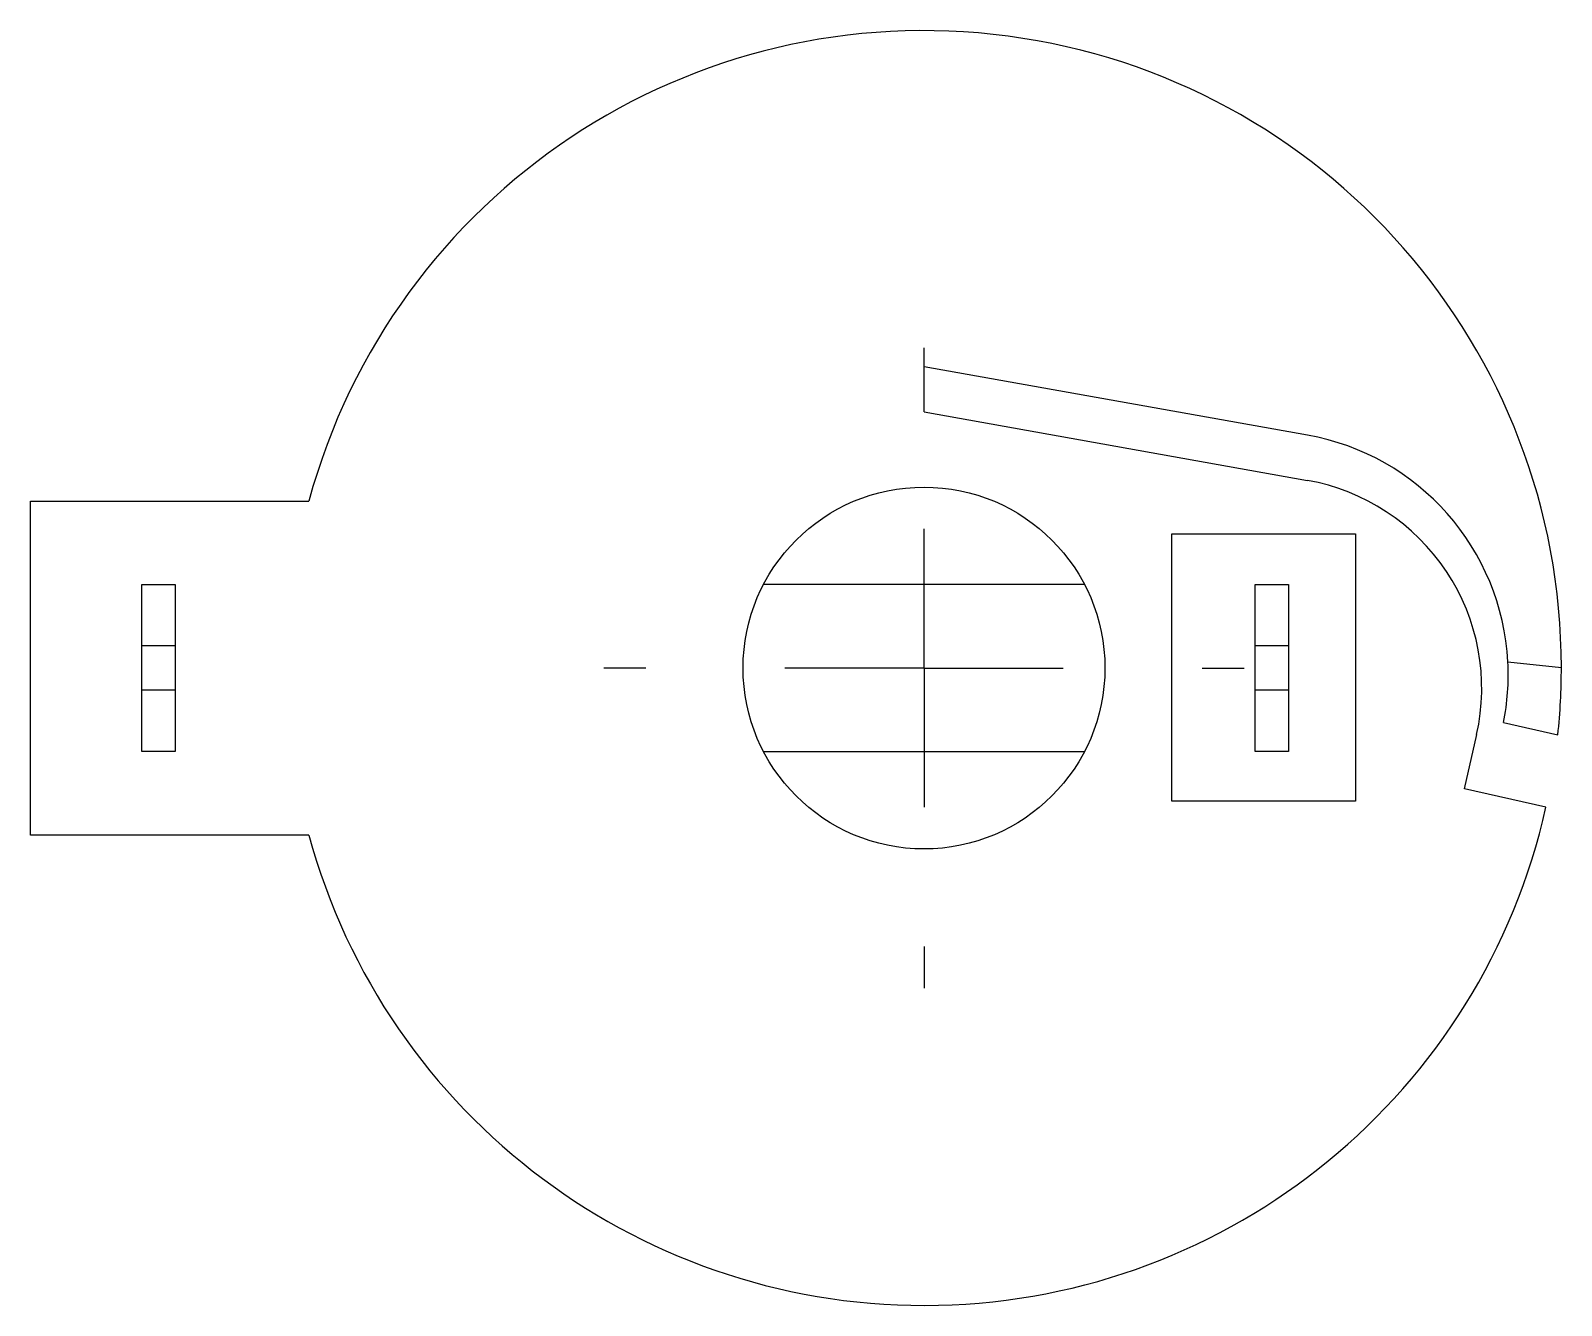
# Model space of a CAD drawing. Extents: x 37.1 to 64.6, y 58.7 to 81.6.
import ezdxf

# ---------------------------------------------------------------- set-up
doc = ezdxf.new("R2010")
doc.units = 0
doc.header["$LTSCALE"] = 0.5
doc.layers.get('0').update_dxf_attribs({"linetype": 'CONTINUOUS'})

# ---------------------------------------------------------------- blocks, each defined once
blk = doc.blocks.new('SW_CENTERMARKSYMBOL_0')
at = {"color": 0, "linetype": 'CONTINUOUS'}
for p, q in [((0, 5), (0, 5.75)), ((0, 0), (0, 2.5)), ((-5, 0), (-5.75, 0)), ((0, 0), (-2.5, 0)), ((0, 0), (0, -2.5)), ((0, 0), (2.5, 0)), ((5, 0), (5.75, 0)), ((0, -5), (0, -5.75))]:
    blk.add_line(p, q, dxfattribs=at)

msp = doc.modelspace()

# ---------------------------------------------------------------- linework, layer by layer
at = {"color": 7, "linetype": 'CONTINUOUS'}
for p, q in [((60.01, 74.335), (53.119, 75.566)), ((53.119, 74.753), (53.119, 75.566)), ((53.119, 74.753), (60.01, 73.523)), ((37.069, 67.153), (37.069, 73.153)), ((37.069, 73.153), (42.069, 73.153)), ((57.569, 72.561), (60.869, 72.561)), ((57.569, 67.761), (57.569, 72.561)), ((60.869, 72.561), (60.869, 67.761)), ((39.069, 71.653), (39.669, 71.653)), ((39.069, 70.553), (39.069, 71.653)), ((39.669, 71.653), (39.669, 70.553)), ((56.003, 71.653), (50.236, 71.653)), ((59.069, 71.653), (59.669, 71.653)), ((59.069, 70.553), (59.069, 71.653)), ((59.669, 71.653), (59.669, 70.553)), ((39.669, 70.553), (39.069, 70.553)), ((39.069, 69.753), (39.069, 70.553)), ((39.669, 70.553), (39.669, 69.753)), ((59.069, 69.753), (59.069, 70.553)), ((59.669, 70.553), (59.069, 70.553)), ((59.669, 70.553), (59.669, 69.753)), ((63.609, 70.263), (64.569, 70.161)), ((39.669, 69.753), (39.069, 69.753)), ((39.069, 68.653), (39.069, 69.753)), ((39.669, 69.753), (39.669, 68.653)), ((59.669, 69.753), (59.069, 69.753)), ((59.069, 68.653), (59.069, 69.753)), ((59.669, 69.753), (59.669, 68.653)), ((63.53, 69.172), (64.506, 68.953)), ((62.829, 67.981), (63.048, 68.957)), ((39.669, 68.653), (39.069, 68.653)), ((50.236, 68.653), (56.003, 68.653)), ((59.669, 68.653), (59.069, 68.653)), ((64.293, 67.653), (62.829, 67.981)), ((60.869, 67.761), (57.569, 67.761)), ((42.069, 67.153), (37.069, 67.153))]:
    msp.add_line(p, q, dxfattribs=at)
msp.add_circle((53.119, 70.153), 3.25, dxfattribs=at)
for centre, radius, start, end in [((53.119, 70.153), 11.45, 0.0399, 164.8107), ((59.241, 70.03), 4.374, 3.053, 79.8748), ((59.343, 69.786), 3.796, 347.3884, 79.8748), ((59.241, 70.03), 4.374, 348.6894, 3.053), ((53.119, 70.153), 11.45, 353.9842, 0.0399), ((53.119, 70.153), 11.45, 195.1893, 347.3884)]:
    msp.add_arc(centre, radius, start, end, dxfattribs=at)

# ---------------------------------------------------------------- block references
msp.add_blockref('SW_CENTERMARKSYMBOL_0', (53.119, 70.153), dxfattribs=at)

doc.saveas('drawing.dxf')
